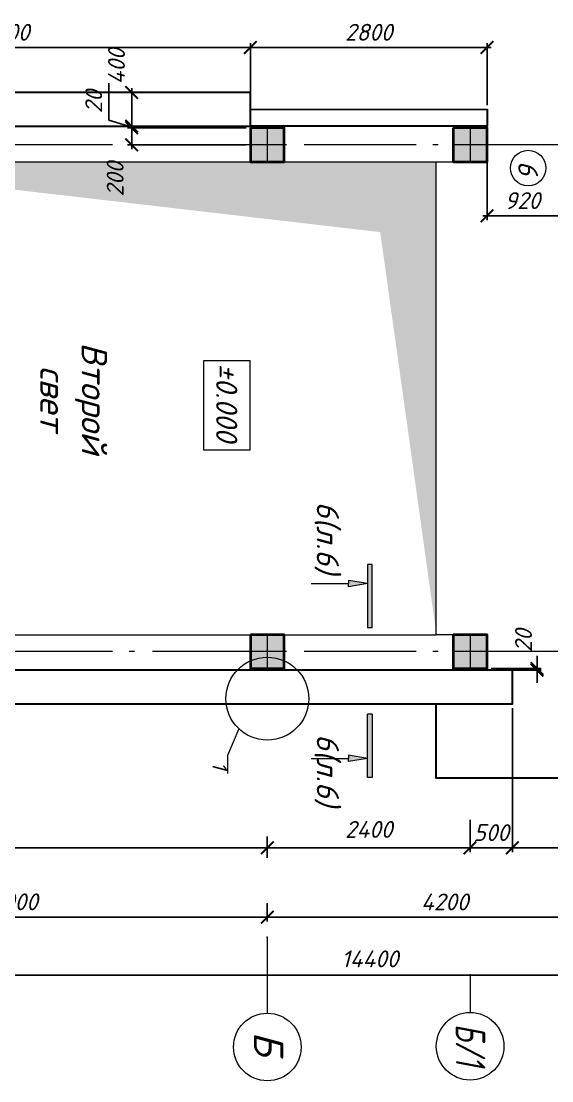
# Model space of a CAD drawing. Header units: millimetres. Extents: x -261261 to 40490, y -238222 to -44846.
# Drawn here: x -171068 to -164788, y -238222 to -225676 of the extents above; entities that cross this region are included whole.
import ezdxf
from ezdxf import colors
from ezdxf.entities.mleader import LeaderData, LeaderLine
from ezdxf.enums import TextEntityAlignment as Align
from ezdxf.math import Vec2, Vec3

# ---------------------------------------------------------------- set-up
doc = ezdxf.new("R2010")
doc.units = ezdxf.units.MM
doc.header["$MEASUREMENT"] = 0
doc.linetypes.add('Double Dashed', pattern=[1797.222233, 1325, -211.666656, 63.333344, -197.222233])
doc.linetypes.add('штриховаяX2', pattern=[38.1, 25.4, -12.7])
doc.layers.get('0').update_dxf_attribs({"lineweight": 5})
for name, color, linetype, lineweight in [('#Выноски', 150, 'Continuous', 15), ('#Оси', 7, 'Continuous', 5), ('колонны_Ном._пера__94', 252, 'Continuous', 13), ('колонны_Ном._пера__99', 7, 'Continuous', 40), ('оси_Ном._пера__96', 7, 'Continuous', 5), ('оси_Ном._пера__97', 7, 'Continuous', 20), ('размеры', 7, 'Continuous', 5), ('текст_Ном._пера__1', 7, 'Continuous', 0), ('текст_Ном._пера__96', 7, 'Continuous', 5), ('текст_Ном._пера__99', 7, 'Continuous', 40), ('чертеж_Ном._пера__96', 7, 'Continuous', 13)]:
    doc.layers.add(name, color=color, linetype=linetype, lineweight=lineweight)
for name, color, linetype in [('#стены внутр', 152, 'Continuous'), ('#стены наруж', 7, 'Continuous'), ('колонны', 7, 'Continuous'), ('оси', 7, 'Continuous'), ('размеры внутр', 7, 'Continuous')]:
    doc.layers.add(name, color=color, linetype=linetype)
doc.styles.add('GOST 2.304', font='isocpeui.ttf')
doc.styles.get("Standard").update_dxf_attribs({"font": 'isocpeui.ttf'})
doc.styles.add('STEP PR', font='isocpeui.ttf')
doc.styles.add('СГЕНЕРИР_СТИЛЬ_3', font='gost_2_304-81_type.ttf')
doc.dimstyles.get("Standard").update_dxf_attribs({"dimtxt": 200, "dimasz": 150, "dimexe": 50, "dimexo": 50, "dimgap": 80, "dimtad": 1, "dimdec": 0, "dimzin": 0, "dimdsep": 46, "dimtxsty": 'Standard', "dimblk": 'ARCHTICK', "dimcen": 5, "dimdle": 50, "dimadec": 0, "dimazin": 0, "dimtfac": 1, "dimtdec": 0, "dimtofl": 0, "dimtmove": 1, "dimatfit": 3, "dimfxl": 1, "dimtolj": 1, "dimtzin": 0, "dimarcsym": 0})

# ---------------------------------------------------------------- blocks, each defined once
blk = doc.blocks.new('Колонна_15_1', base_point=(22379, 71856))
at = {"layer": 'колонны_Ном._пера__94', "linetype": 'Continuous', "true_color": 0x7d7d7d}
blk.add_hatch(color=8, dxfattribs=at).paths.add_polyline_path([(22179, 71647), (22579, 71647), (22579, 72047), (22179, 72047)])
blk.add_hatch(color=8, dxfattribs=at).paths.add_polyline_path([(22179, 71647), (22579, 71647), (22579, 72047), (22179, 72047)])
at = {"layer": 'колонны_Ном._пера__99', "linetype": 'Continuous', "flags": 128}
blk.add_lwpolyline([(22179, 71647), (22579, 71647), (22579, 72047), (22179, 72047)], close=True, dxfattribs=at)
at = {"layer": 'колонны_Ном._пера__99', "color": 8, "linetype": 'Continuous', "true_color": 0x737373, "flags": 128}
blk.add_lwpolyline([(22179, 71647), (22579, 71647), (22579, 72047), (22179, 72047)], close=True, dxfattribs=at)
at = {"layer": 'оси_Ном._пера__96', "color": 253, "lineweight": 5, "true_color": 0x9c9c9c}
for points in [[(22379, 72047), (22379, 71647)], [(22379, 72047), (22379, 71647)], [(22179, 71847), (22579, 71847)], [(22179, 71847), (22579, 71847)]]:
    blk.add_lwpolyline(points, dxfattribs=at)
blk = doc.blocks.new('Стандартный маркер сетки_12')
at = {"layer": 'оси_Ном._пера__96', "linetype": 'Double Dashed'}
blk.add_line((900, 0), (20403, 0), dxfattribs=at)
at = {"layer": 'оси_Ном._пера__96', "style": 'СГЕНЕРИР_СТИЛЬ_3'}
blk.add_attdef('AC_MarkerText_1', text='', height=350, rotation=90, dxfattribs=at).set_placement((21973, -209), align=Align.BOTTOM_LEFT)
blk = doc.blocks.new('Стандартный маркер сетки_13')
at = {"layer": 'оси_Ном._пера__96', "linetype": 'Double Dashed', "lineweight": 5}
blk.add_line((900, 0), (20403, 0), dxfattribs=at)
at = {"layer": 'оси_Ном._пера__96', "style": 'СГЕНЕРИР_СТИЛЬ_3'}
blk.add_attdef('AC_MarkerText_1', text='', height=350, rotation=90, dxfattribs=at).set_placement((21973, -226), align=Align.BOTTOM_LEFT)
blk = doc.blocks.new('_ArchTick')
at = {"color": 0, "linetype": 'ByBlock', "const_width": 0.15}
blk.add_lwpolyline([(-0.5, -0.5), (0.5, 0.5)], dxfattribs=at)
blk = doc.blocks.new('*D378')
at = {"layer": 'Defpoints', "color": 0, "transparency": 16777216}
for p in [(-174155, -235631), (-168155, -236119), (-168155, -236283)]:
    blk.add_point(p, dxfattribs=at)
at = {"layer": 'размеры', "color": 0, "lineweight": -2, "transparency": 16777216}
for p, q in [((-174155, -235681), (-174155, -236333)), ((-168155, -236169), (-168155, -236333)), ((-174205, -236283), (-168105, -236283))]:
    blk.add_line(p, q, dxfattribs=at)
at = {"layer": 'размеры', "color": 0, "lineweight": -2, "transparency": 16777216, "xscale": 150, "yscale": 150, "zscale": 150, "rotation": 180}
blk.add_blockref('_ArchTick', (-174155, -236283), dxfattribs=at)
at = {"layer": 'размеры', "color": 0, "lineweight": -2, "transparency": 16777216, "xscale": 150, "yscale": 150, "zscale": 150}
blk.add_blockref('_ArchTick', (-168155, -236283), dxfattribs=at)
at = {"layer": 'размеры', "color": 0, "transparency": 16777216, "insert": (-171150, -236103), "char_height": 200, "attachment_point": 5}
blk.add_mtext('\\A1;6000', dxfattribs=at)
blk = doc.blocks.new('*D379')
at = {"layer": 'Defpoints', "color": 0, "transparency": 16777216}
for p in [(-168155, -235280), (-165755, -235327), (-165755, -235463)]:
    blk.add_point(p, dxfattribs=at)
at = {"layer": 'размеры', "color": 0, "lineweight": -2, "transparency": 16777216}
for p, q in [((-168155, -235330), (-168155, -235513)), ((-168205, -235463), (-165705, -235463)), ((-165755, -235377), (-165755, -235513))]:
    blk.add_line(p, q, dxfattribs=at)
at = {"layer": 'размеры', "color": 0, "lineweight": -2, "transparency": 16777216, "xscale": 150, "yscale": 150, "zscale": 150, "rotation": 180}
blk.add_blockref('_ArchTick', (-168155, -235463), dxfattribs=at)
at = {"layer": 'размеры', "color": 0, "lineweight": -2, "transparency": 16777216, "xscale": 150, "yscale": 150, "zscale": 150}
blk.add_blockref('_ArchTick', (-165755, -235463), dxfattribs=at)
at = {"layer": 'размеры', "color": 0, "transparency": 16777216, "insert": (-166955, -235245), "char_height": 200, "attachment_point": 5}
blk.add_mtext('\\A1;2400', dxfattribs=at)
blk = doc.blocks.new('*D381')
at = {"layer": 'Defpoints', "color": 0, "transparency": 16777216}
for p in [(-159755, -234690), (-174155, -236784), (-159755, -236972)]:
    blk.add_point(p, dxfattribs=at)
at = {"layer": 'размеры', "color": 0, "lineweight": -2, "transparency": 16777216}
for p, q in [((-159755, -234740), (-159755, -237022)), ((-174155, -236834), (-174155, -237022)), ((-174205, -236972), (-159705, -236972))]:
    blk.add_line(p, q, dxfattribs=at)
at = {"layer": 'размеры', "color": 0, "lineweight": -2, "transparency": 16777216, "xscale": 150, "yscale": 150, "zscale": 150, "rotation": 180}
blk.add_blockref('_ArchTick', (-174155, -236972), dxfattribs=at)
at = {"layer": 'размеры', "color": 0, "lineweight": -2, "transparency": 16777216, "xscale": 150, "yscale": 150, "zscale": 150}
blk.add_blockref('_ArchTick', (-159755, -236972), dxfattribs=at)
at = {"layer": 'размеры', "color": 0, "transparency": 16777216, "insert": (-166941, -236778), "char_height": 200, "attachment_point": 5}
blk.add_mtext('\\A1;14400', dxfattribs=at)
blk = doc.blocks.new('*D382')
at = {"layer": 'Defpoints', "color": 0, "transparency": 16777216}
for p in [(-165555, -227140), (-164635, -227260), (-164635, -227980)]:
    blk.add_point(p, dxfattribs=at)
at = {"layer": 'размеры', "color": 0, "lineweight": -2, "transparency": 16777216}
for p, q in [((-165555, -227190), (-165555, -228030)), ((-164635, -227310), (-164635, -228030)), ((-165605, -227980), (-164585, -227980))]:
    blk.add_line(p, q, dxfattribs=at)
at = {"layer": 'размеры', "color": 0, "lineweight": -2, "transparency": 16777216, "xscale": 150, "yscale": 150, "zscale": 150, "rotation": 180}
blk.add_blockref('_ArchTick', (-165555, -227980), dxfattribs=at)
at = {"layer": 'размеры', "color": 0, "lineweight": -2, "transparency": 16777216, "xscale": 150, "yscale": 150, "zscale": 150}
blk.add_blockref('_ArchTick', (-164635, -227980), dxfattribs=at)
at = {"layer": 'размеры', "color": 0, "transparency": 16777216, "insert": (-165136, -227800), "char_height": 200, "attachment_point": 5}
blk.add_mtext('\\A1;920', dxfattribs=at)
blk = doc.blocks.new('*D384')
at = {"layer": 'Defpoints', "color": 0, "transparency": 16777216}
for p in [(-174155, -233760), (-168155, -235463), (-168155, -235632)]:
    blk.add_point(p, dxfattribs=at)
at = {"layer": 'размеры', "color": 0, "lineweight": -2, "transparency": 16777216}
for p, q in [((-174155, -233810), (-174155, -235513)), ((-174205, -235463), (-168105, -235463)), ((-168155, -235582), (-168155, -235413))]:
    blk.add_line(p, q, dxfattribs=at)
at = {"layer": 'размеры', "color": 0, "lineweight": -2, "transparency": 16777216, "xscale": 150, "yscale": 150, "zscale": 150, "rotation": 180}
blk.add_blockref('_ArchTick', (-174155, -235463), dxfattribs=at)
at = {"layer": 'размеры', "color": 0, "lineweight": -2, "transparency": 16777216, "xscale": 150, "yscale": 150, "zscale": 150}
blk.add_blockref('_ArchTick', (-168155, -235463), dxfattribs=at)
at = {"layer": 'размеры', "color": 0, "transparency": 16777216, "insert": (-171455, -235245), "char_height": 200, "attachment_point": 5}
blk.add_mtext('\\A1;6000', dxfattribs=at)
blk = doc.blocks.new('*D385')
at = {"layer": 'Defpoints', "color": 0, "transparency": 16777216}
for p in [(-165255, -234107), (-165755, -235080), (-165255, -235463)]:
    blk.add_point(p, dxfattribs=at)
at = {"layer": 'размеры', "color": 0, "lineweight": -2, "transparency": 16777216}
for p, q in [((-165255, -234157), (-165255, -235513)), ((-165755, -235130), (-165755, -235513)), ((-165805, -235463), (-165205, -235463))]:
    blk.add_line(p, q, dxfattribs=at)
at = {"layer": 'размеры', "color": 0, "lineweight": -2, "transparency": 16777216, "xscale": 150, "yscale": 150, "zscale": 150, "rotation": 180}
blk.add_blockref('_ArchTick', (-165755, -235463), dxfattribs=at)
at = {"layer": 'размеры', "color": 0, "lineweight": -2, "transparency": 16777216, "xscale": 150, "yscale": 150, "zscale": 150}
blk.add_blockref('_ArchTick', (-165255, -235463), dxfattribs=at)
at = {"layer": 'размеры', "color": 0, "transparency": 16777216, "insert": (-165505, -235283), "char_height": 200, "attachment_point": 5}
blk.add_mtext('\\A1;500', dxfattribs=at)
blk = doc.blocks.new('*D387')
at = {"layer": 'Defpoints', "color": 0, "transparency": 16777216}
for p in [(-165255, -233760), (-160255, -234988), (-160255, -235463)]:
    blk.add_point(p, dxfattribs=at)
at = {"layer": 'размеры', "color": 0, "lineweight": -2, "transparency": 16777216}
for p, q in [((-165255, -233810), (-165255, -235513)), ((-160255, -235038), (-160255, -235513)), ((-165305, -235463), (-160205, -235463))]:
    blk.add_line(p, q, dxfattribs=at)
at = {"layer": 'размеры', "color": 0, "lineweight": -2, "transparency": 16777216, "xscale": 150, "yscale": 150, "zscale": 150, "rotation": 180}
blk.add_blockref('_ArchTick', (-165255, -235463), dxfattribs=at)
at = {"layer": 'размеры', "color": 0, "lineweight": -2, "transparency": 16777216, "xscale": 150, "yscale": 150, "zscale": 150}
blk.add_blockref('_ArchTick', (-160255, -235463), dxfattribs=at)
at = {"layer": 'размеры', "color": 0, "transparency": 16777216, "insert": (-162955, -235283), "char_height": 200, "attachment_point": 5}
blk.add_mtext('\\A1;5000', dxfattribs=at)
blk = doc.blocks.new('*D388')
at = {"layer": 'Defpoints', "color": 0, "transparency": 16777216}
for p in [(-168155, -236069), (-163955, -236094), (-163955, -236284)]:
    blk.add_point(p, dxfattribs=at)
at = {"layer": 'размеры', "color": 0, "lineweight": -2, "transparency": 16777216}
for p, q in [((-168155, -236119), (-168155, -236334)), ((-163955, -236144), (-163955, -236334)), ((-168205, -236284), (-163905, -236284))]:
    blk.add_line(p, q, dxfattribs=at)
at = {"layer": 'размеры', "color": 0, "lineweight": -2, "transparency": 16777216, "xscale": 150, "yscale": 150, "zscale": 150, "rotation": 180}
blk.add_blockref('_ArchTick', (-168155, -236284), dxfattribs=at)
at = {"layer": 'размеры', "color": 0, "lineweight": -2, "transparency": 16777216, "xscale": 150, "yscale": 150, "zscale": 150}
blk.add_blockref('_ArchTick', (-163955, -236284), dxfattribs=at)
at = {"layer": 'размеры', "color": 0, "transparency": 16777216, "insert": (-166055, -236104), "char_height": 200, "attachment_point": 5}
blk.add_mtext('\\A1;4200', dxfattribs=at)
blk = doc.blocks.new('*D394')
at = {"layer": 'Defpoints', "color": 0, "transparency": 16777216}
for p in [(-168355, -226519), (-169760, -226919), (-168355, -226919)]:
    blk.add_point(p, dxfattribs=at)
at = {"layer": 'размеры', "color": 0, "lineweight": -2, "transparency": 16777216}
for p, q in [((-168405, -226519), (-169810, -226519)), ((-169760, -226469), (-169760, -226969)), ((-168405, -226919), (-169810, -226919))]:
    blk.add_line(p, q, dxfattribs=at)
at = {"layer": 'размеры', "color": 0, "lineweight": -2, "transparency": 16777216, "xscale": 150, "yscale": 150, "zscale": 150}
for p, rotation in [((-169760, -226519), 90), ((-169760, -226919), 270)]:
    blk.add_blockref('_ArchTick', p, dxfattribs=dict(at, rotation=rotation))
at = {"layer": 'размеры', "color": 0, "transparency": 16777216, "insert": (-169940, -226211), "char_height": 200, "attachment_point": 5, "rotation": 90}
blk.add_mtext('\\A1;400', dxfattribs=at)
blk = doc.blocks.new('*D395')
at = {"layer": 'Defpoints', "color": 0, "transparency": 16777216}
for p in [(-169760, -226939), (-168355, -226919), (-168355, -226939)]:
    blk.add_point(p, dxfattribs=at)
at = {"layer": 'размеры', "color": 0, "lineweight": -2, "transparency": 16777216}
for p, q in [((-170030, -226848), (-170030, -226409)), ((-169760, -226919), (-169760, -226769)), ((-169760, -226929), (-170030, -226848)), ((-168405, -226919), (-169810, -226919)), ((-168405, -226939), (-169810, -226939)), ((-169760, -226919), (-169760, -226939)), ((-169760, -226939), (-169760, -227089))]:
    blk.add_line(p, q, dxfattribs=at)
at = {"layer": 'размеры', "color": 0, "lineweight": -2, "transparency": 16777216, "xscale": 150, "yscale": 150, "zscale": 150}
for p, rotation in [((-169760, -226919), 270), ((-169760, -226939), 90)]:
    blk.add_blockref('_ArchTick', p, dxfattribs=dict(at, rotation=rotation))
at = {"layer": 'размеры', "color": 0, "transparency": 16777216, "insert": (-170210, -226629), "char_height": 200, "attachment_point": 5, "rotation": 90}
blk.add_mtext('\\A1;20', dxfattribs=at)
blk = doc.blocks.new('*D396')
at = {"layer": 'Defpoints', "color": 0, "transparency": 16777216}
for p in [(-168355, -226939), (-169760, -227140), (-168355, -227140)]:
    blk.add_point(p, dxfattribs=at)
at = {"layer": 'размеры', "color": 0, "lineweight": -2, "transparency": 16777216}
for p, q in [((-168405, -226939), (-169810, -226939)), ((-169760, -226889), (-169760, -227190)), ((-168405, -227140), (-169810, -227140))]:
    blk.add_line(p, q, dxfattribs=at)
at = {"layer": 'размеры', "color": 0, "lineweight": -2, "transparency": 16777216, "xscale": 150, "yscale": 150, "zscale": 150}
for p, rotation in [((-169760, -226939), 90), ((-169760, -227140), 270)]:
    blk.add_blockref('_ArchTick', p, dxfattribs=dict(at, rotation=rotation))
at = {"layer": 'размеры', "color": 0, "transparency": 16777216, "insert": (-169956, -227546), "char_height": 200, "attachment_point": 5, "rotation": 90}
blk.add_mtext('\\A1;200', dxfattribs=at)
blk = doc.blocks.new('*D397')
at = {"layer": 'Defpoints', "color": 0, "transparency": 16777216}
for p in [(-168355, -225987), (-168355, -226719), (-165555, -226719)]:
    blk.add_point(p, dxfattribs=at)
at = {"layer": 'размеры', "color": 0, "lineweight": -2, "transparency": 16777216}
for p, q in [((-168355, -226669), (-168355, -225937)), ((-165555, -226669), (-165555, -225937)), ((-165505, -225987), (-168405, -225987))]:
    blk.add_line(p, q, dxfattribs=at)
at = {"layer": 'размеры', "color": 0, "lineweight": -2, "transparency": 16777216, "xscale": 150, "yscale": 150, "zscale": 150, "rotation": 180}
blk.add_blockref('_ArchTick', (-168355, -225987), dxfattribs=at)
at = {"layer": 'размеры', "color": 0, "lineweight": -2, "transparency": 16777216, "xscale": 150, "yscale": 150, "zscale": 150}
blk.add_blockref('_ArchTick', (-165555, -225987), dxfattribs=at)
at = {"layer": 'размеры', "color": 0, "transparency": 16777216, "insert": (-166955, -225807), "char_height": 200, "attachment_point": 5}
blk.add_mtext('\\A1;2800', dxfattribs=at)
blk = doc.blocks.new('*D390')
at = {"layer": 'Defpoints', "color": 0, "transparency": 16777216}
for p in [(-174155, -225987), (-174155, -226519), (-168355, -226719)]:
    blk.add_point(p, dxfattribs=at)
at = {"layer": 'размеры', "color": 0, "lineweight": -2, "transparency": 16777216}
for p, q in [((-174155, -226469), (-174155, -225937)), ((-168355, -226669), (-168355, -225937)), ((-168305, -225987), (-174205, -225987))]:
    blk.add_line(p, q, dxfattribs=at)
at = {"layer": 'размеры', "color": 0, "lineweight": -2, "transparency": 16777216, "xscale": 150, "yscale": 150, "zscale": 150, "rotation": 180}
blk.add_blockref('_ArchTick', (-174155, -225987), dxfattribs=at)
at = {"layer": 'размеры', "color": 0, "lineweight": -2, "transparency": 16777216, "xscale": 150, "yscale": 150, "zscale": 150}
blk.add_blockref('_ArchTick', (-168355, -225987), dxfattribs=at)
at = {"layer": 'размеры', "color": 0, "transparency": 16777216, "insert": (-171255, -225807), "char_height": 200, "attachment_point": 5}
blk.add_mtext('\\A1;5800', dxfattribs=at)
blk = doc.blocks.new('*D402')
at = {"layer": 'Defpoints', "color": 0, "transparency": 16777216}
for p in [(-165555, -233339), (-165555, -233360), (-164963, -233360)]:
    blk.add_point(p, dxfattribs=at)
at = {"layer": 'размеры', "color": 0, "lineweight": -2, "transparency": 16777216}
for p, q in [((-164963, -233339), (-164963, -233189)), ((-165505, -233339), (-164913, -233339)), ((-165505, -233360), (-164913, -233360)), ((-164963, -233360), (-164963, -233510))]:
    blk.add_line(p, q, dxfattribs=at)
at = {"layer": 'размеры', "color": 0, "lineweight": -2, "transparency": 16777216, "xscale": 150, "yscale": 150, "zscale": 150}
for p, rotation in [((-164963, -233339), 270), ((-164963, -233360), 90)]:
    blk.add_blockref('_ArchTick', p, dxfattribs=dict(at, rotation=rotation))
at = {"layer": 'размеры', "color": 0, "transparency": 16777216, "insert": (-165123, -233012), "char_height": 200, "attachment_point": 5, "rotation": 90}
blk.add_mtext('\\A1;20', dxfattribs=at)
blk = doc.blocks.new('*U225')
at = {"color": 0, "linetype": 'ByBlock', "lineweight": -2}
blk.add_circle((0, 0), 6, dxfattribs=at)
blk.add_attdef('Узел', text='', height=4, dxfattribs=at).set_placement((0, 0), align=Align.MIDDLE_CENTER)
blk = doc.blocks.new('*U269')
at = {"ltscale": 100}
h = blk.add_hatch(color=256, dxfattribs=at)
h.dxf.hatch_style = 1
h.paths.add_polyline_path([(-335, 770), (-335, 700), (665, 700), (665, 770)])
h = blk.add_hatch(color=256, dxfattribs=at)
h.dxf.hatch_style = 1
h.paths.add_polyline_path([(-85, 400), (-35, 400), (15, 400), (-35, 700)])
at = {"linetype": 'Continuous', "ltscale": 100}
for p, q in [((-335, 770), (-335, 700)), ((665, 770), (-335, 770)), ((-335, 700), (665, 700)), ((-35, 700), (-85, 400)), ((-35, 700), (15, 400)), ((-85, 400), (-35, 400)), ((15, 400), (-35, 400))]:
    blk.add_line(p, q, dxfattribs=at)
blk.add_lwpolyline([(665, 770), (665, 700)], dxfattribs=at)
at = {"linetype": 'Continuous', "ltscale": 100, "extrusion": (-1, 1e-16, 0), "elevation": 35}
blk.add_lwpolyline([(190, 0), (-400, 0)], dxfattribs=at)
at = {"ltscale": 100, "style": 'STEP PR'}
blk.add_attdef('Nh', text='', height=350, dxfattribs=at).set_placement((-192, -102), align=Align.RIGHT)
blk = doc.blocks.new('*U270')
at = {"ltscale": 100}
h = blk.add_hatch(color=256, dxfattribs=at)
h.dxf.hatch_style = 1
h.paths.add_polyline_path([(665, 770), (665, 700), (1665, 700), (1665, 770)])
h = blk.add_hatch(color=256, dxfattribs=at)
h.dxf.hatch_style = 1
h.paths.add_polyline_path([(1415, 400), (1365, 400), (1315, 400), (1365, 700)])
at = {"linetype": 'Continuous', "ltscale": 100}
for p, q in [((665, 770), (1665, 770)), ((1665, 700), (665, 700)), ((1365, 700), (1315, 400)), ((1365, 700), (1415, 400)), ((1665, 770), (1665, 700)), ((1315, 400), (1365, 400)), ((1415, 400), (1365, 400))]:
    blk.add_line(p, q, dxfattribs=at)
blk.add_lwpolyline([(665, 770), (665, 700)], dxfattribs=at)
at = {"linetype": 'Continuous', "ltscale": 100, "extrusion": (1, 1e-16, 0), "elevation": 1365}
blk.add_lwpolyline([(-190, 0), (400, 0)], dxfattribs=at)
at = {"ltscale": 100, "style": 'STEP PR'}
blk.add_attdef('Nh', text='', height=350, dxfattribs=at).set_placement((1799, -102), align=Align.RIGHT)
blk = doc.blocks.new('_None')

msp = doc.modelspace()

# ---------------------------------------------------------------- hatches: boundary and pattern name
at = {"layer": 'размеры внутр', "true_color": 0xd3d2db}
h = msp.add_hatch(color=254, dxfattribs=at)
h.dxf.hatch_style = 1
h.paths.add_polyline_path([(-166153.5, -232939.5), (-166152.5, -227339.5), (-173955, -227339.5), (-173965.7, -227343.4), (-166818.9, -228173.1)])

# ---------------------------------------------------------------- linework, layer by layer
at = {"layer": '#Выноски'}
msp.add_circle((-168155, -233697.2), 490.7, dxfattribs=at)
at = {"layer": '#стены внутр', "lineweight": 30}
msp.add_lwpolyline([(-165555, -226719.2), (-165555, -226919.5), (-168355, -226919.5), (-168355, -226719.5)], close=True, dxfattribs=at)
at = {"layer": '#стены наруж', "lineweight": 30}
for points in [[(-168355, -226919.5), (-168355, -226519.5), (-174775, -226519.5), (-174775, -226519.5)], [(-174775, -233760.1), (-165255, -233760.1), (-165255, -233360.1), (-174375, -233359.5), (-174375, -226919.5), (-168355, -226919.5)], [(-159255, -233760.1), (-159255, -234639.8), (-166155, -234639.8), (-166155, -233760.1)]]:
    msp.add_lwpolyline(points, dxfattribs=at)
at = {"layer": 'Defpoints', "color": 8, "linetype": 'штриховаяX2', "lineweight": 5, "ltscale": 5, "true_color": 0x737373, "const_width": 0.5}
msp.add_lwpolyline([(-165555, -233339.6), (-165555, -232939.3), (-159955, -232939.2), (-159955, -233339.5)], close=True, dxfattribs=at)
at = {"layer": 'оси_Ном._пера__96', "linetype": 'Double Dashed'}
for p, q in [((-168155, -236521.8), (-168155, -237421.8)), ((-165755, -236958.4), (-165755, -237412.6))]:
    msp.add_line(p, q, dxfattribs=at)
msp.add_point((-168155, -236521.8), dxfattribs=at)
msp.add_point((-168155, -236521.8), dxfattribs=at)
at = {"layer": 'оси_Ном._пера__97', "linetype": 'Continuous'}
for centre in [(-168155, -237821.8), (-165755, -237812.6)]:
    msp.add_ellipse(centre, major_axis=(282.8, 282.8), ratio=1, start_param=0.7853982, end_param=7.0685835, dxfattribs=at)
at = {"layer": 'размеры'}
msp.add_lwpolyline([(-167955, -226919.5), (-165955, -226919.5)], dxfattribs=at)
at = {"layer": 'текст_Ном._пера__96', "linetype": 'Continuous', "lineweight": 0, "flags": 128}
msp.add_lwpolyline([(-168364, -229692.4), (-168364, -230755.4), (-168905.8, -230755.4), (-168905.8, -229692.4)], close=True, dxfattribs=at)
at = {"layer": 'чертеж_Ном._пера__96'}
for points in [[(-173955, -227339.5), (-168355, -227339.5)], [(-167955, -227339.5), (-165955, -227339.5)], [(-165955, -232939.5), (-166155, -232939.5), (-166155, -227339.5), (-165955, -227339.5)], [(-173955, -232939.5), (-168355, -232939.5)], [(-167955, -232939.5), (-166155, -232939.5)]]:
    msp.add_lwpolyline(points, dxfattribs=at)

# ---------------------------------------------------------------- block references
at = {"xscale": 0.75, "yscale": 0.75, "zscale": 0.75, "rotation": 270}
msp.add_blockref('*U269', (-167493.3, -232360.5), dxfattribs=at).add_auto_attribs({'Nh': '6(л.6)'})
ref = msp.add_blockref('*U270', (-167493.3, -233381.3), dxfattribs=dict(xscale=0.75, yscale=0.75, zscale=0.75, rotation=270))
ref.add_attrib('Nh', '6(л.6)', dxfattribs={"ltscale": 100, "height": 262.5, "rotation": 270, "style": 'STEP PR'}).set_placement((-167569.7, -234969.3), align=Align.RIGHT)
at = {"layer": 'колонны', "rotation": 270}
for p in [(-168146.1, -227139.5), (-165746.1, -227139.5), (-168146.1, -233139.5), (-165746.1, -233139.5)]:
    msp.add_blockref('Колонна_15_1', p, dxfattribs=at)
at = {"layer": 'оси', "color": 251, "linetype": 'Continuous', "lineweight": 13, "zscale": 1000, "rotation": 180}
for name, p in [('Стандартный маркер сетки_12', (-158303.6, -227139.8)), ('Стандартный маркер сетки_13', (-158303.6, -233139.8))]:
    msp.add_blockref(name, p, dxfattribs=at)
at = {"layer": 'размеры'}
ref = msp.add_blockref('*U225', (-165068.4, -227414.5), dxfattribs=dict(at, xscale=35, yscale=35, zscale=35, rotation=270))
ref.add_attrib('Узел', '6', dxfattribs={"layer": '0', "color": 0, "linetype": 'ByBlock', "lineweight": -2, "height": 233.3, "rotation": 270}).set_placement((-165068.4, -227414.5), align=Align.MIDDLE_CENTER)

# ---------------------------------------------------------------- texts
at = {"layer": '#Оси', "linetype": 'Continuous', "ltscale": 100, "style": 'GOST 2.304', "width": 0.7}
msp.add_text('Б/1', height=350, rotation=270, dxfattribs=at).set_placement((-165750, -237798.2), align=Align.MIDDLE_CENTER)
at = {"layer": '#Оси', "linetype": 'Continuous', "ltscale": 100, "style": 'GOST 2.304'}
msp.add_text('Б', height=350, rotation=270, dxfattribs=at).set_placement((-168138.7, -237780.7), align=Align.MIDDLE_CENTER)
at = {"layer": 'текст_Ном._пера__1', "linetype": 'Continuous', "insert": (-168760.8, -229724.8), "char_height": 250, "attachment_point": 7, "rotation": 270, "style": 'STEP PR'}
msp.add_mtext('%%P0.000', dxfattribs=at)
at = {"layer": 'текст_Ном._пера__99', "linetype": 'Continuous', "insert": (-170447.2, -230139.8), "char_height": 300, "attachment_point": 5, "rotation": 270, "line_spacing_factor": 0.981818, "style": 'STEP PR'}
msp.add_mtext('Второй\\Pсвет', dxfattribs=at)

# ---------------------------------------------------------------- dimensions: what is measured, and where the dimension line sits
at = {"layer": 'размеры'}
for base, p1, p2, picture, middle in [((-174155, -225986.9), (-168355, -226719.2), (-174155, -226519.5), '*D390', (-171255, -225806.9)), ((-168355, -225986.9), (-165555, -226719.2), (-168355, -226719.2), '*D397', (-166955, -225806.9))]:
    dim = msp.add_linear_dim(base=base, p1=p1, p2=p2, dimstyle='Standard', dxfattribs=at)
    dim.commit()
    dim.dimension.update_dxf_attribs({"geometry": picture, "text_midpoint": middle})
for base, p1, p2, picture, middle in [((-169760, -226919.5), (-168355, -226519.5), (-168355, -226919.5), '*D394', (-169760, -226211)), ((-169760, -227139.8), (-168355, -226939.5), (-168355, -227139.8), '*D396', (-169776.2, -227546.1))]:
    dim = msp.add_linear_dim(base=base, p1=p1, p2=p2, angle=270, dimstyle='Standard', dxfattribs=at)
    dim.commit()
    dim.dimension.update_dxf_attribs({"geometry": picture, "text_midpoint": middle, "dimtype": 160})
dim = msp.add_linear_dim(base=(-169760, -226939.5), p1=(-168355, -226919.5), p2=(-168355, -226939.5), angle=270, dimstyle='Standard', dxfattribs=at)
dim.commit()
dim.dimension.update_dxf_attribs({"geometry": '*D395', "text_midpoint": (-170210, -226768.5)})
for base, p1, p2, picture, middle in [((-164635, -227980.4), (-165555, -227139.8), (-164635, -227260.1), '*D382', (-165135.7, -227980.4)), ((-168155, -235462.7), (-174155, -233760.1), (-168155, -235631.8), '*D384', (-171455, -235424.6)), ((-160255, -235462.7), (-165255, -233760.1), (-160255, -234987.6), '*D387', (-162955, -235462.7)), ((-165255, -235462.7), (-165755, -235079.5), (-165255, -234106.8), '*D385', (-165505, -235462.7)), ((-159755, -236971.8), (-174155, -236784.1), (-159755, -234690), '*D381', (-166940.7, -236957.7)), ((-165755, -235462.7), (-168155, -235279.7), (-165755, -235326.5), '*D379', (-166955, -235424.6)), ((-168155, -236283.4), (-174155, -235631.4), (-168155, -236119.5), '*D378', (-171150.2, -236283.4)), ((-163955, -236284.1), (-168155, -236069.5), (-163955, -236094.1), '*D388', (-166055, -236284.1))]:
    dim = msp.add_linear_dim(base=base, p1=p1, p2=p2, dimstyle='Standard', dxfattribs=at)
    dim.commit()
    dim.dimension.update_dxf_attribs({"geometry": picture, "text_midpoint": middle, "dimtype": 160})
dim = msp.add_linear_dim(base=(-164962.8415, -233360.0459), p1=(-165554.9973, -233339.4828), p2=(-165554.9986, -233360.0459), angle=270, dimstyle='Standard', override={"dimrnd": 5}, dxfattribs=at)
dim.commit()
dim.dimension.update_dxf_attribs({"geometry": '*D402', "text_midpoint": (-164943.4216, -233012.4468), "dimtype": 160})

# ---------------------------------------------------------------- leaders
at = {"layer": '#Выноски'}
ml = msp.add_multileader_mtext('Standard', dxfattribs=at)
ml.set_content('\\A1;1', color=256, style='STEP PR')
ml.set_leader_properties(color=256, linetype='ByLayer', lineweight=-1)
ml.set_arrow_properties(name='NONE')
ml.build(insert=Vec2(0, 0))
ml.multileader.update_dxf_attribs({"text_left_attachment_type": 6, "text_right_attachment_type": 6, "dogleg_length": 0, "arrow_head_size": 180, "scale": 0.75})
ctx = ml.context
ctx.base_point, ctx.scale, ctx.char_height, ctx.arrow_head_size, ctx.landing_gap_size, ctx.plane_origin, ctx.plane_x_axis, ctx.plane_y_axis = Vec3(-168626.3, -234369.7), 0.75, 180, 180, 75, Vec3(-181593.5, -239625.6), Vec3(0, -1), Vec3(1, 0)
ctx.left_attachment, ctx.right_attachment = 6, 6
notes = []
notes.append((ctx, [(0, (1, 1, 0), (-168626.3, -234369.7), (1, 0), 0, [(0, [(-168491.7, -234054.3)], 0, [])])]))
ctx.mtext.insert, ctx.mtext.text_direction, ctx.mtext.rotation, ctx.mtext.width, ctx.mtext.defined_height, ctx.mtext.flow_direction = Vec3(-168625.6, -234444.7), Vec3(0, -1), 4.712389, 375.114, 338.6, 5
for ctx, leaders in notes:
    for number, flags, end, landing, length, lines in leaders:
        leader = LeaderData()
        leader.index, (leader.has_last_leader_line, leader.has_dogleg_vector, leader.attachment_direction) = number, flags
        leader.last_leader_point, leader.dogleg_vector, leader.dogleg_length = Vec3(end), Vec3(landing), length
        for number, points, colour, breaks in lines:
            line = LeaderLine()
            line.index, line.vertices, line.color, line.breaks = number, Vec3.list(points), colors.encode_raw_color(colour), breaks
            leader.lines.append(line)
        ctx.leaders.append(leader)

doc.saveas('drawing.dxf')
